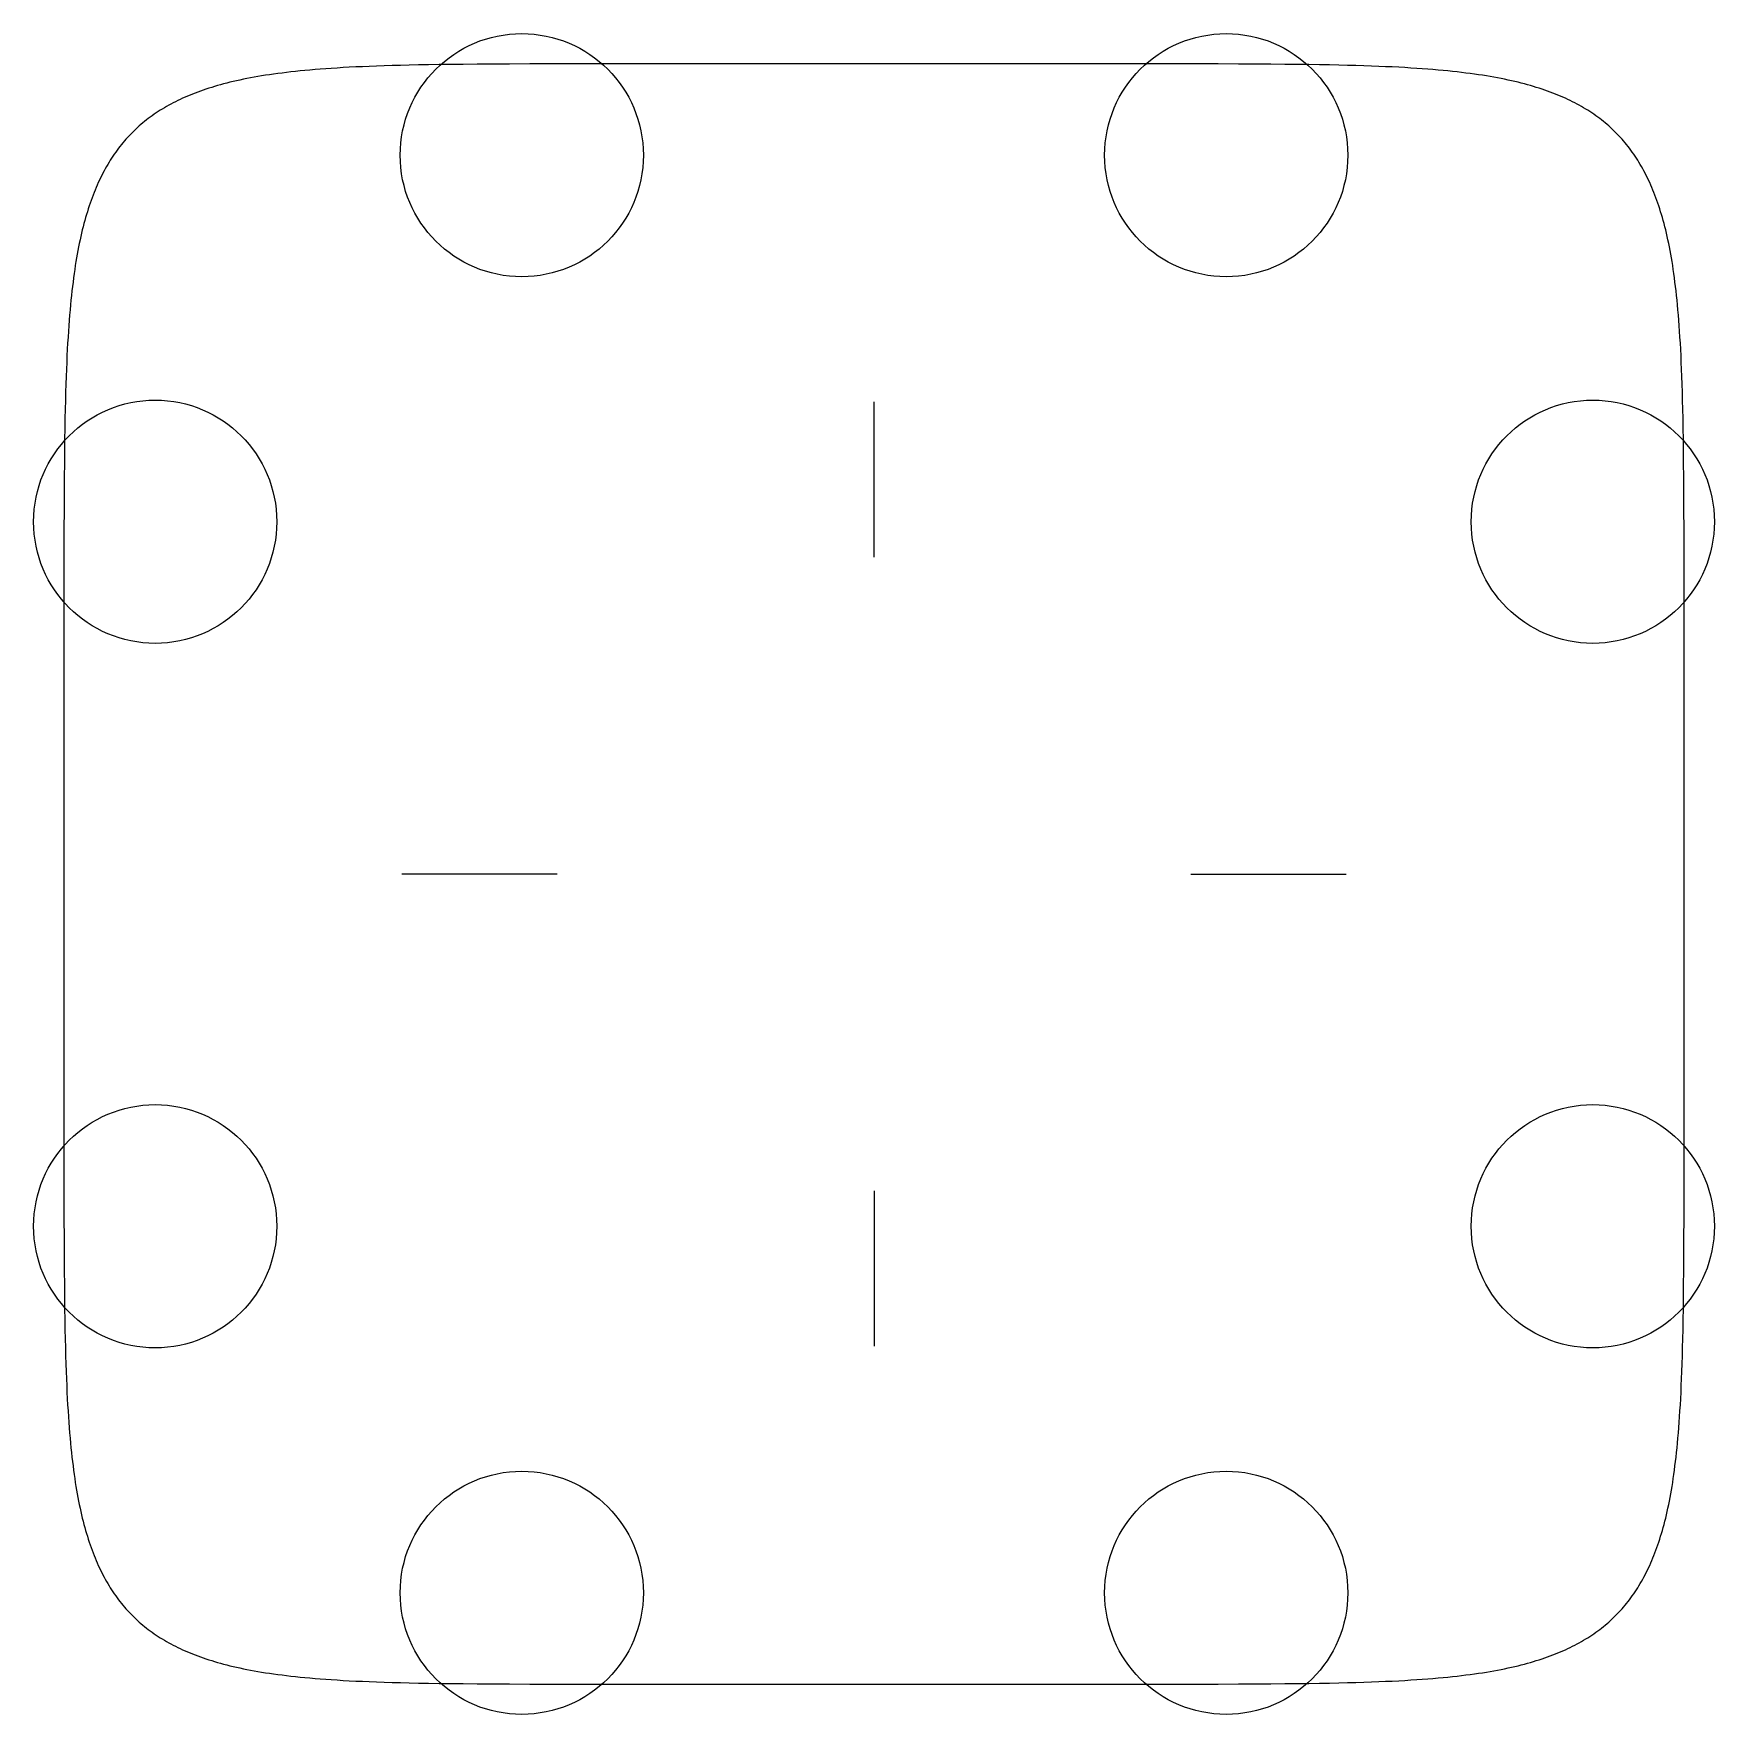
# Model space of a CAD drawing. Header units: metres. Extents: x -83 to 83, y -83 to 83.
import ezdxf

# ---------------------------------------------------------------- set-up
doc = ezdxf.new("R2010")
doc.units = ezdxf.units.M

msp = doc.modelspace()

# ---------------------------------------------------------------- linework, layer by layer
at = {"layer": 'ATTACH'}
for centre in [(-34.7606, 70.9381), (34.7606, 70.9381), (-70.9383, 34.7643), (70.9383, 34.7643), (-70.9383, -34.7643), (70.9383, -34.7643), (-34.7606, -70.9381), (34.7606, -70.9381)]:
    msp.add_circle(centre, 12, dxfattribs=at)
at = {"layer": 'OUTLINE'}
for p, q in [((-51.1517, 79.6443), (-51.7856, 79.6122)), ((-50.4931, 79.6747), (-51.1517, 79.6443)), ((-49.8073, 79.7036), (-50.4931, 79.6747)), ((-49.0918, 79.731), (-49.8073, 79.7036)), ((-48.3434, 79.7567), (-49.0918, 79.731)), ((-47.5587, 79.7809), (-48.3434, 79.7567)), ((-46.7332, 79.8035), (-47.5587, 79.7809)), ((-45.8619, 79.8245), (-46.7332, 79.8035)), ((-44.9385, 79.844), (-45.8619, 79.8245)), ((-43.9551, 79.8619), (-44.9385, 79.844)), ((-42.902, 79.8782), (-43.9551, 79.8619)), ((-41.7667, 79.893), (-42.902, 79.8782)), ((-40.5325, 79.9062), (-41.7667, 79.893)), ((-39.1767, 79.9179), (-40.5325, 79.9062)), ((-37.6674, 79.928), (-39.1767, 79.9179)), ((-35.9566, 79.9365), (-37.6674, 79.928)), ((-33.9677, 79.9435), (-35.9566, 79.9365)), ((-31.5645, 79.949), (-33.9677, 79.9435)), ((-28.4628, 79.9528), (-31.5645, 79.949)), ((-23.8494, 79.9552), (-28.4628, 79.9528)), ((0.0058, 79.956), (-23.8494, 79.9552)), ((23.8494, 79.9552), (0.0058, 79.956)), ((28.4628, 79.9528), (23.8494, 79.9552)), ((31.5645, 79.949), (28.4628, 79.9528)), ((33.9677, 79.9435), (31.5645, 79.949)), ((35.9566, 79.9365), (33.9677, 79.9435)), ((37.6674, 79.928), (35.9566, 79.9365)), ((39.1767, 79.9179), (37.6674, 79.928)), ((40.5325, 79.9062), (39.1767, 79.9179)), ((41.7667, 79.893), (40.5325, 79.9062)), ((42.902, 79.8782), (41.7667, 79.893)), ((43.9551, 79.8619), (42.902, 79.8782)), ((44.9385, 79.844), (43.9551, 79.8619)), ((45.8619, 79.8245), (44.9385, 79.844)), ((46.7332, 79.8035), (45.8619, 79.8245)), ((47.5587, 79.7809), (46.7332, 79.8035)), ((48.3434, 79.7567), (47.5587, 79.7809)), ((49.0918, 79.731), (48.3434, 79.7567)), ((49.8073, 79.7036), (49.0918, 79.731)), ((50.4931, 79.6747), (49.8073, 79.7036)), ((51.1517, 79.6443), (50.4931, 79.6747)), ((51.7856, 79.6122), (51.1517, 79.6443)), ((-64.1823, 77.9741), (-64.486, 77.8922)), ((-63.8731, 78.0541), (-64.1823, 77.9741)), ((-63.5581, 78.1325), (-63.8731, 78.0541)), ((-63.2373, 78.209), (-63.5581, 78.1325)), ((-62.9104, 78.2839), (-63.2373, 78.209)), ((-62.5773, 78.357), (-62.9104, 78.2839)), ((-62.2376, 78.4284), (-62.5773, 78.357)), ((-61.8912, 78.4981), (-62.2376, 78.4284)), ((-61.5379, 78.5661), (-61.8912, 78.4981)), ((-61.1773, 78.6324), (-61.5379, 78.5661)), ((-60.8091, 78.697), (-61.1773, 78.6324)), ((-60.4332, 78.76), (-60.8091, 78.697)), ((-60.0491, 78.8212), (-60.4332, 78.76)), ((-59.6565, 78.8808), (-60.0491, 78.8212)), ((-59.255, 78.9388), (-59.6565, 78.8808)), ((-58.8442, 78.9951), (-59.255, 78.9388)), ((-58.4238, 79.0497), (-58.8442, 78.9951)), ((-57.9931, 79.1027), (-58.4238, 79.0497)), ((-57.5518, 79.154), (-57.9931, 79.1027)), ((-57.0992, 79.2038), (-57.5518, 79.154)), ((-56.6347, 79.2518), (-57.0992, 79.2038)), ((-56.1577, 79.2983), (-56.6347, 79.2518)), ((-55.6675, 79.3432), (-56.1577, 79.2983)), ((-55.1632, 79.3864), (-55.6675, 79.3432)), ((-54.644, 79.428), (-55.1632, 79.3864)), ((-54.1089, 79.4681), (-54.644, 79.428)), ((-53.5568, 79.5065), (-54.1089, 79.4681)), ((-52.9865, 79.5433), (-53.5568, 79.5065)), ((-52.3966, 79.5786), (-52.9865, 79.5433)), ((-51.7856, 79.6122), (-52.3966, 79.5786)), ((52.3966, 79.5786), (51.7856, 79.6122)), ((52.9865, 79.5433), (52.3966, 79.5786)), ((53.5568, 79.5065), (52.9865, 79.5433)), ((54.1089, 79.4681), (53.5568, 79.5065)), ((54.644, 79.428), (54.1089, 79.4681)), ((55.1632, 79.3864), (54.644, 79.428)), ((55.6675, 79.3432), (55.1632, 79.3864)), ((56.1577, 79.2983), (55.6675, 79.3432)), ((56.6347, 79.2518), (56.1577, 79.2983)), ((57.0992, 79.2038), (56.6347, 79.2518)), ((57.5518, 79.154), (57.0992, 79.2038)), ((57.9931, 79.1027), (57.5518, 79.154)), ((58.4238, 79.0497), (57.9931, 79.1027)), ((58.8442, 78.9951), (58.4238, 79.0497)), ((59.255, 78.9388), (58.8442, 78.9951)), ((59.6565, 78.8808), (59.255, 78.9388)), ((60.0491, 78.8212), (59.6565, 78.8808)), ((60.4332, 78.76), (60.0491, 78.8212)), ((60.8091, 78.697), (60.4332, 78.76)), ((61.1773, 78.6324), (60.8091, 78.697)), ((61.5379, 78.5661), (61.1773, 78.6324)), ((61.8912, 78.4981), (61.5379, 78.5661)), ((62.2376, 78.4284), (61.8912, 78.4981)), ((62.5773, 78.357), (62.2376, 78.4284)), ((62.9104, 78.2839), (62.5773, 78.357)), ((63.2373, 78.209), (62.9104, 78.2839)), ((63.5581, 78.1325), (63.2373, 78.209)), ((63.8731, 78.0541), (63.5581, 78.1325)), ((64.1823, 77.9741), (63.8731, 78.0541)), ((64.486, 77.8922), (64.1823, 77.9741)), ((-68.7063, 76.3347), (-68.9356, 76.2212)), ((-68.4734, 76.4462), (-68.7063, 76.3347)), ((-68.2367, 76.5558), (-68.4734, 76.4462)), ((-67.9964, 76.6634), (-68.2367, 76.5558)), ((-67.7521, 76.7691), (-67.9964, 76.6634)), ((-67.504, 76.8729), (-67.7521, 76.7691)), ((-67.2518, 76.9748), (-67.504, 76.8729)), ((-66.9956, 77.0748), (-67.2518, 76.9748)), ((-66.7351, 77.1729), (-66.9956, 77.0748)), ((-66.4703, 77.2692), (-66.7351, 77.1729)), ((-66.2011, 77.3637), (-66.4703, 77.2692)), ((-65.9273, 77.4563), (-66.2011, 77.3637)), ((-65.6489, 77.5471), (-65.9273, 77.4563)), ((-65.3657, 77.636), (-65.6489, 77.5471)), ((-65.0776, 77.7232), (-65.3657, 77.636)), ((-64.7844, 77.8086), (-65.0776, 77.7232)), ((-64.486, 77.8922), (-64.7844, 77.8086)), ((64.7844, 77.8086), (64.486, 77.8922)), ((65.0776, 77.7232), (64.7844, 77.8086)), ((65.3657, 77.636), (65.0776, 77.7232)), ((65.6489, 77.5471), (65.3657, 77.636)), ((65.9273, 77.4563), (65.6489, 77.5471)), ((66.2011, 77.3637), (65.9273, 77.4563)), ((66.4703, 77.2692), (66.2011, 77.3637)), ((66.7351, 77.1729), (66.4703, 77.2692)), ((66.9956, 77.0748), (66.7351, 77.1729)), ((67.2518, 76.9748), (66.9956, 77.0748)), ((67.504, 76.8729), (67.2518, 76.9748)), ((67.7521, 76.7691), (67.504, 76.8729)), ((67.9964, 76.6634), (67.7521, 76.7691)), ((68.2367, 76.5558), (67.9964, 76.6634)), ((68.4734, 76.4462), (68.2367, 76.5558)), ((68.7063, 76.3347), (68.4734, 76.4462)), ((68.9356, 76.2212), (68.7063, 76.3347)), ((-71.4301, 74.6998), (-71.6182, 74.5591)), ((-71.2391, 74.8382), (-71.4301, 74.6998)), ((-71.0452, 74.9745), (-71.2391, 74.8382)), ((-70.8484, 75.1086), (-71.0452, 74.9745)), ((-70.6486, 75.2406), (-70.8484, 75.1086)), ((-70.4457, 75.3704), (-70.6486, 75.2406)), ((-70.2398, 75.4981), (-70.4457, 75.3704)), ((-70.0306, 75.6237), (-70.2398, 75.4981)), ((-69.8183, 75.7473), (-70.0306, 75.6237)), ((-69.6027, 75.8688), (-69.8183, 75.7473)), ((-69.3838, 75.9883), (-69.6027, 75.8688)), ((-69.1614, 76.1057), (-69.3838, 75.9883)), ((-68.9356, 76.2212), (-69.1614, 76.1057)), ((69.1614, 76.1057), (68.9356, 76.2212)), ((69.3838, 75.9883), (69.1614, 76.1057)), ((69.6027, 75.8688), (69.3838, 75.9883)), ((69.8183, 75.7473), (69.6027, 75.8688)), ((70.0306, 75.6237), (69.8183, 75.7473)), ((70.2398, 75.4981), (70.0306, 75.6237)), ((70.4457, 75.3704), (70.2398, 75.4981)), ((70.6486, 75.2406), (70.4457, 75.3704)), ((70.8484, 75.1086), (70.6486, 75.2406)), ((71.0452, 74.9745), (70.8484, 75.1086)), ((71.2391, 74.8382), (71.0452, 74.9745)), ((71.4301, 74.6998), (71.2391, 74.8382)), ((71.6182, 74.5591), (71.4301, 74.6998)), ((-73.3512, 73.0252), (-73.5104, 72.8585)), ((-73.1894, 73.1894), (-73.3512, 73.0252)), ((-73.0252, 73.3512), (-73.1894, 73.1894)), ((-72.8585, 73.5104), (-73.0252, 73.3512)), ((-72.6893, 73.6673), (-72.8585, 73.5104)), ((-72.5174, 73.8217), (-72.6893, 73.6673)), ((-72.343, 73.9738), (-72.5174, 73.8217)), ((-72.1658, 74.1236), (-72.343, 73.9738)), ((-71.986, 74.2711), (-72.1658, 74.1236)), ((-71.8035, 74.4162), (-71.986, 74.2711)), ((-71.6182, 74.5591), (-71.8035, 74.4162)), ((71.8035, 74.4162), (71.6182, 74.5591)), ((71.986, 74.2711), (71.8035, 74.4162)), ((72.1658, 74.1236), (71.986, 74.2711)), ((72.343, 73.9738), (72.1658, 74.1236)), ((72.5174, 73.8217), (72.343, 73.9738)), ((72.6893, 73.6673), (72.5174, 73.8217)), ((72.8585, 73.5104), (72.6893, 73.6673)), ((73.0252, 73.3512), (72.8585, 73.5104)), ((73.1894, 73.1894), (73.0252, 73.3512)), ((73.3512, 73.0252), (73.1894, 73.1894)), ((73.5104, 72.8585), (73.3512, 73.0252)), ((-74.6998, 71.4301), (-74.8382, 71.2391)), ((-74.5591, 71.6182), (-74.6998, 71.4301)), ((-74.4162, 71.8035), (-74.5591, 71.6182)), ((-74.2711, 71.986), (-74.4162, 71.8035)), ((-74.1236, 72.1658), (-74.2711, 71.986)), ((-73.9738, 72.343), (-74.1236, 72.1658)), ((-73.8217, 72.5174), (-73.9738, 72.343)), ((-73.6673, 72.6893), (-73.8217, 72.5174)), ((-73.5104, 72.8585), (-73.6673, 72.6893)), ((73.6673, 72.6893), (73.5104, 72.8585)), ((73.8217, 72.5174), (73.6673, 72.6893)), ((73.9738, 72.343), (73.8217, 72.5174)), ((74.1236, 72.1658), (73.9738, 72.343)), ((74.2711, 71.986), (74.1236, 72.1658)), ((74.4162, 71.8035), (74.2711, 71.986)), ((74.5591, 71.6182), (74.4162, 71.8035)), ((74.6998, 71.4301), (74.5591, 71.6182)), ((74.8382, 71.2391), (74.6998, 71.4301)), ((-75.7473, 69.8183), (-75.8688, 69.6027)), ((-75.6237, 70.0306), (-75.7473, 69.8183)), ((-75.4981, 70.2398), (-75.6237, 70.0306)), ((-75.3704, 70.4457), (-75.4981, 70.2398)), ((-75.2406, 70.6486), (-75.3704, 70.4457)), ((-75.1086, 70.8484), (-75.2406, 70.6486)), ((-74.9745, 71.0452), (-75.1086, 70.8484)), ((-74.8382, 71.2391), (-74.9745, 71.0452)), ((74.9745, 71.0452), (74.8382, 71.2391)), ((75.1086, 70.8484), (74.9745, 71.0452)), ((75.2406, 70.6486), (75.1086, 70.8484)), ((75.3704, 70.4457), (75.2406, 70.6486)), ((75.4981, 70.2398), (75.3704, 70.4457)), ((75.6237, 70.0306), (75.4981, 70.2398)), ((75.7473, 69.8183), (75.6237, 70.0306)), ((75.8688, 69.6027), (75.7473, 69.8183)), ((-76.5558, 68.2367), (-76.6634, 67.9964)), ((-76.4462, 68.4734), (-76.5558, 68.2367)), ((-76.3347, 68.7063), (-76.4462, 68.4734)), ((-76.2212, 68.9356), (-76.3347, 68.7063)), ((-76.1057, 69.1614), (-76.2212, 68.9356)), ((-75.9883, 69.3838), (-76.1057, 69.1614)), ((-75.8688, 69.6027), (-75.9883, 69.3838)), ((75.9883, 69.3838), (75.8688, 69.6027)), ((76.1057, 69.1614), (75.9883, 69.3838)), ((76.2212, 68.9356), (76.1057, 69.1614)), ((76.3347, 68.7063), (76.2212, 68.9356)), ((76.4462, 68.4734), (76.3347, 68.7063)), ((76.5558, 68.2367), (76.4462, 68.4734)), ((76.6634, 67.9964), (76.5558, 68.2367)), ((-77.2692, 66.4703), (-77.3637, 66.2011)), ((-77.1729, 66.7351), (-77.2692, 66.4703)), ((-77.0748, 66.9956), (-77.1729, 66.7351)), ((-76.9748, 67.2518), (-77.0748, 66.9956)), ((-76.8729, 67.504), (-76.9748, 67.2518)), ((-76.7691, 67.7521), (-76.8729, 67.504)), ((-76.6634, 67.9964), (-76.7691, 67.7521)), ((76.7691, 67.7521), (76.6634, 67.9964)), ((76.8729, 67.504), (76.7691, 67.7521)), ((76.9748, 67.2518), (76.8729, 67.504)), ((77.0748, 66.9956), (76.9748, 67.2518)), ((77.1729, 66.7351), (77.0748, 66.9956)), ((77.2692, 66.4703), (77.1729, 66.7351)), ((77.3637, 66.2011), (77.2692, 66.4703)), ((-77.8086, 64.7844), (-77.8922, 64.486)), ((-77.7232, 65.0776), (-77.8086, 64.7844)), ((-77.636, 65.3657), (-77.7232, 65.0776)), ((-77.5471, 65.6489), (-77.636, 65.3657)), ((-77.4563, 65.9273), (-77.5471, 65.6489)), ((-77.3637, 66.2011), (-77.4563, 65.9273)), ((77.4563, 65.9273), (77.3637, 66.2011)), ((77.5471, 65.6489), (77.4563, 65.9273)), ((77.636, 65.3657), (77.5471, 65.6489)), ((77.7232, 65.0776), (77.636, 65.3657)), ((77.8086, 64.7844), (77.7232, 65.0776)), ((77.8922, 64.486), (77.8086, 64.7844)), ((-78.209, 63.2373), (-78.2839, 62.9104)), ((-78.1325, 63.5581), (-78.209, 63.2373)), ((-78.0541, 63.8731), (-78.1325, 63.5581)), ((-77.9741, 64.1823), (-78.0541, 63.8731)), ((-77.8922, 64.486), (-77.9741, 64.1823)), ((77.9741, 64.1823), (77.8922, 64.486)), ((78.0541, 63.8731), (77.9741, 64.1823)), ((78.1325, 63.5581), (78.0541, 63.8731)), ((78.209, 63.2373), (78.1325, 63.5581)), ((78.2839, 62.9104), (78.209, 63.2373)), ((-78.5661, 61.5379), (-78.6324, 61.1773)), ((-78.4981, 61.8912), (-78.5661, 61.5379)), ((-78.4284, 62.2376), (-78.4981, 61.8912)), ((-78.357, 62.5773), (-78.4284, 62.2376)), ((-78.2839, 62.9104), (-78.357, 62.5773)), ((78.357, 62.5773), (78.2839, 62.9104)), ((78.4284, 62.2376), (78.357, 62.5773)), ((78.4981, 61.8912), (78.4284, 62.2376)), ((78.5661, 61.5379), (78.4981, 61.8912)), ((78.6324, 61.1773), (78.5661, 61.5379)), ((-78.8212, 60.0491), (-78.8808, 59.6565)), ((-78.76, 60.4332), (-78.8212, 60.0491)), ((-78.697, 60.8091), (-78.76, 60.4332)), ((-78.6324, 61.1773), (-78.697, 60.8091)), ((78.697, 60.8091), (78.6324, 61.1773)), ((78.76, 60.4332), (78.697, 60.8091)), ((78.8212, 60.0491), (78.76, 60.4332)), ((78.8808, 59.6565), (78.8212, 60.0491)), ((-79.0497, 58.4238), (-79.1027, 57.9931)), ((-78.9951, 58.8442), (-79.0497, 58.4238)), ((-78.9388, 59.255), (-78.9951, 58.8442)), ((-78.8808, 59.6565), (-78.9388, 59.255)), ((78.9388, 59.255), (78.8808, 59.6565)), ((78.9951, 58.8442), (78.9388, 59.255)), ((79.0497, 58.4238), (78.9951, 58.8442)), ((79.1027, 57.9931), (79.0497, 58.4238)), ((-79.2518, 56.6347), (-79.2983, 56.1577)), ((-79.2038, 57.0992), (-79.2518, 56.6347)), ((-79.154, 57.5518), (-79.2038, 57.0992)), ((-79.1027, 57.9931), (-79.154, 57.5518)), ((79.154, 57.5518), (79.1027, 57.9931)), ((79.2038, 57.0992), (79.154, 57.5518)), ((79.2518, 56.6347), (79.2038, 57.0992)), ((79.2983, 56.1577), (79.2518, 56.6347)), ((-79.3864, 55.1632), (-79.428, 54.644)), ((-79.3432, 55.6675), (-79.3864, 55.1632)), ((-79.2983, 56.1577), (-79.3432, 55.6675)), ((79.3432, 55.6675), (79.2983, 56.1577)), ((79.3864, 55.1632), (79.3432, 55.6675)), ((79.428, 54.644), (79.3864, 55.1632)), ((-79.5065, 53.5568), (-79.5433, 52.9865)), ((-79.4681, 54.1089), (-79.5065, 53.5568)), ((-79.428, 54.644), (-79.4681, 54.1089)), ((79.4681, 54.1089), (79.428, 54.644)), ((79.5065, 53.5568), (79.4681, 54.1089)), ((79.5433, 52.9865), (79.5065, 53.5568)), ((-79.6122, 51.7856), (-79.6443, 51.1517)), ((-79.5786, 52.3966), (-79.6122, 51.7856)), ((-79.5433, 52.9865), (-79.5786, 52.3966)), ((79.5786, 52.3966), (79.5433, 52.9865)), ((79.6122, 51.7856), (79.5786, 52.3966)), ((79.6443, 51.1517), (79.6122, 51.7856)), ((-79.7036, 49.8073), (-79.731, 49.0918)), ((-79.6747, 50.4931), (-79.7036, 49.8073)), ((-79.6443, 51.1517), (-79.6747, 50.4931)), ((79.6747, 50.4931), (79.6443, 51.1517)), ((79.7036, 49.8073), (79.6747, 50.4931)), ((79.731, 49.0918), (79.7036, 49.8073)), ((-79.7567, 48.3434), (-79.7809, 47.5587)), ((-79.731, 49.0918), (-79.7567, 48.3434)), ((79.7567, 48.3434), (79.731, 49.0918)), ((79.7809, 47.5587), (79.7567, 48.3434)), ((-79.8035, 46.7332), (-79.8245, 45.8619)), ((-79.7809, 47.5587), (-79.8035, 46.7332)), ((79.8035, 46.7332), (79.7809, 47.5587)), ((79.8245, 45.8619), (79.8035, 46.7332)), ((-79.844, 44.9385), (-79.8619, 43.9551)), ((-79.8245, 45.8619), (-79.844, 44.9385)), ((79.844, 44.9385), (79.8245, 45.8619)), ((79.8619, 43.9551), (79.844, 44.9385)), ((-79.8619, 43.9551), (-79.8782, 42.902)), ((79.8782, 42.902), (79.8619, 43.9551)), ((-79.893, 41.7667), (-79.9062, 40.5325)), ((-79.8782, 42.902), (-79.893, 41.7667)), ((79.893, 41.7667), (79.8782, 42.902)), ((79.9062, 40.5325), (79.893, 41.7667)), ((-79.9062, 40.5325), (-79.9179, 39.1767)), ((79.9179, 39.1767), (79.9062, 40.5325)), ((-79.9179, 39.1767), (-79.928, 37.6674)), ((79.928, 37.6674), (79.9179, 39.1767)), ((-79.928, 37.6674), (-79.9365, 35.9566)), ((79.9365, 35.9566), (79.928, 37.6674)), ((-79.9365, 35.9566), (-79.9435, 33.9677)), ((79.9435, 33.9677), (79.9365, 35.9566)), ((-79.9435, 33.9677), (-79.949, 31.5645)), ((79.949, 31.5645), (79.9435, 33.9677)), ((-79.949, 31.5645), (-79.9528, 28.4628)), ((79.9528, 28.4628), (79.949, 31.5645)), ((-79.9528, 28.4628), (-79.9552, 23.8494)), ((79.9552, 23.8494), (79.9528, 28.4628)), ((-79.9552, 23.8494), (-79.956, 0.007)), ((79.956, 0), (79.9552, 23.8494)), ((-79.956, 0.007), (-79.9552, -23.8494)), ((79.9552, -23.8494), (79.956, 0)), ((-79.9552, -23.8494), (-79.9528, -28.4628)), ((79.9528, -28.4628), (79.9552, -23.8494)), ((-79.9528, -28.4628), (-79.949, -31.5645)), ((79.949, -31.5645), (79.9528, -28.4628)), ((-79.949, -31.5645), (-79.9435, -33.9677)), ((79.9435, -33.9677), (79.949, -31.5645)), ((-79.9435, -33.9677), (-79.9365, -35.9566)), ((79.9365, -35.9566), (79.9435, -33.9677)), ((-79.9365, -35.9566), (-79.928, -37.6674)), ((79.928, -37.6674), (79.9365, -35.9566)), ((-79.928, -37.6674), (-79.9179, -39.1767)), ((79.9179, -39.1767), (79.928, -37.6674)), ((-79.9179, -39.1767), (-79.9062, -40.5325)), ((79.9062, -40.5325), (79.9179, -39.1767)), ((-79.9062, -40.5325), (-79.893, -41.7667)), ((79.893, -41.7667), (79.9062, -40.5325)), ((-79.893, -41.7667), (-79.8782, -42.902)), ((-79.8782, -42.902), (-79.8619, -43.9551)), ((79.8619, -43.9551), (79.8782, -42.902)), ((79.8782, -42.902), (79.893, -41.7667)), ((-79.8619, -43.9551), (-79.844, -44.9385)), ((79.844, -44.9385), (79.8619, -43.9551)), ((-79.844, -44.9385), (-79.8245, -45.8619)), ((-79.8245, -45.8619), (-79.8035, -46.7332)), ((79.8035, -46.7332), (79.8245, -45.8619)), ((79.8245, -45.8619), (79.844, -44.9385)), ((-79.8035, -46.7332), (-79.7809, -47.5587)), ((-79.7809, -47.5587), (-79.7567, -48.3434)), ((79.7567, -48.3434), (79.7809, -47.5587)), ((79.7809, -47.5587), (79.8035, -46.7332)), ((-79.7567, -48.3434), (-79.731, -49.0918)), ((-79.731, -49.0918), (-79.7036, -49.8073)), ((79.7036, -49.8073), (79.731, -49.0918)), ((79.731, -49.0918), (79.7567, -48.3434)), ((-79.7036, -49.8073), (-79.6747, -50.4931)), ((-79.6747, -50.4931), (-79.6443, -51.1517)), ((-79.6443, -51.1517), (-79.6122, -51.7856)), ((79.6122, -51.7856), (79.6443, -51.1517)), ((79.6443, -51.1517), (79.6747, -50.4931)), ((79.6747, -50.4931), (79.7036, -49.8073)), ((-79.6122, -51.7856), (-79.5786, -52.3966)), ((-79.5786, -52.3966), (-79.5433, -52.9865)), ((-79.5433, -52.9865), (-79.5065, -53.5568)), ((79.5065, -53.5568), (79.5433, -52.9865)), ((79.5433, -52.9865), (79.5786, -52.3966)), ((79.5786, -52.3966), (79.6122, -51.7856)), ((-79.5065, -53.5568), (-79.4681, -54.1089)), ((-79.4681, -54.1089), (-79.428, -54.644)), ((-79.428, -54.644), (-79.3864, -55.1632)), ((79.3864, -55.1632), (79.428, -54.644)), ((79.428, -54.644), (79.4681, -54.1089)), ((79.4681, -54.1089), (79.5065, -53.5568)), ((-79.3864, -55.1632), (-79.3432, -55.6675)), ((-79.3432, -55.6675), (-79.2983, -56.1577)), ((-79.2983, -56.1577), (-79.2518, -56.6347)), ((79.2518, -56.6347), (79.2983, -56.1577)), ((79.2983, -56.1577), (79.3432, -55.6675)), ((79.3432, -55.6675), (79.3864, -55.1632)), ((-79.2518, -56.6347), (-79.2038, -57.0992)), ((-79.2038, -57.0992), (-79.154, -57.5518)), ((-79.154, -57.5518), (-79.1027, -57.9931)), ((-79.1027, -57.9931), (-79.0497, -58.4238)), ((79.0497, -58.4238), (79.1027, -57.9931)), ((79.1027, -57.9931), (79.154, -57.5518)), ((79.154, -57.5518), (79.2038, -57.0992)), ((79.2038, -57.0992), (79.2518, -56.6347)), ((-79.0497, -58.4238), (-78.9951, -58.8442)), ((-78.9951, -58.8442), (-78.9388, -59.255)), ((-78.9388, -59.255), (-78.8808, -59.6565)), ((-78.8808, -59.6565), (-78.8212, -60.0491)), ((78.8212, -60.0491), (78.8808, -59.6565)), ((78.8808, -59.6565), (78.9388, -59.255)), ((78.9388, -59.255), (78.9951, -58.8442)), ((78.9951, -58.8442), (79.0497, -58.4238)), ((-78.8212, -60.0491), (-78.76, -60.4332)), ((-78.76, -60.4332), (-78.697, -60.8091)), ((-78.697, -60.8091), (-78.6324, -61.1773)), ((-78.6324, -61.1773), (-78.5661, -61.5379)), ((78.5661, -61.5379), (78.6324, -61.1773)), ((78.6324, -61.1773), (78.697, -60.8091)), ((78.697, -60.8091), (78.76, -60.4332)), ((78.76, -60.4332), (78.8212, -60.0491)), ((-78.5661, -61.5379), (-78.4981, -61.8912)), ((-78.4981, -61.8912), (-78.4284, -62.2376)), ((-78.4284, -62.2376), (-78.357, -62.5773)), ((-78.357, -62.5773), (-78.2839, -62.9104)), ((-78.2839, -62.9104), (-78.209, -63.2373)), ((78.209, -63.2373), (78.2839, -62.9104)), ((78.2839, -62.9104), (78.357, -62.5773)), ((78.357, -62.5773), (78.4284, -62.2376)), ((78.4284, -62.2376), (78.4981, -61.8912)), ((78.4981, -61.8912), (78.5661, -61.5379)), ((-78.209, -63.2373), (-78.1325, -63.5581)), ((-78.1325, -63.5581), (-78.0541, -63.8731)), ((-78.0541, -63.8731), (-77.9741, -64.1823)), ((-77.9741, -64.1823), (-77.8922, -64.486)), ((-77.8922, -64.486), (-77.8086, -64.7844)), ((77.8086, -64.7844), (77.8922, -64.486)), ((77.8922, -64.486), (77.9741, -64.1823)), ((77.9741, -64.1823), (78.0541, -63.8731)), ((78.0541, -63.8731), (78.1325, -63.5581)), ((78.1325, -63.5581), (78.209, -63.2373)), ((-77.8086, -64.7844), (-77.7232, -65.0776)), ((-77.7232, -65.0776), (-77.636, -65.3657)), ((-77.636, -65.3657), (-77.5471, -65.6489)), ((-77.5471, -65.6489), (-77.4563, -65.9273)), ((-77.4563, -65.9273), (-77.3637, -66.2011)), ((-77.3637, -66.2011), (-77.2692, -66.4703)), ((77.2692, -66.4703), (77.3637, -66.2011)), ((77.3637, -66.2011), (77.4563, -65.9273)), ((77.4563, -65.9273), (77.5471, -65.6489)), ((77.5471, -65.6489), (77.636, -65.3657)), ((77.636, -65.3657), (77.7232, -65.0776)), ((77.7232, -65.0776), (77.8086, -64.7844)), ((-77.2692, -66.4703), (-77.1729, -66.7351)), ((-77.1729, -66.7351), (-77.0748, -66.9956)), ((-77.0748, -66.9956), (-76.9748, -67.2518)), ((-76.9748, -67.2518), (-76.8729, -67.504)), ((-76.8729, -67.504), (-76.7691, -67.7521)), ((-76.7691, -67.7521), (-76.6634, -67.9964)), ((-76.6634, -67.9964), (-76.5558, -68.2367)), ((76.5558, -68.2367), (76.6634, -67.9964)), ((76.6634, -67.9964), (76.7691, -67.7521)), ((76.7691, -67.7521), (76.8729, -67.504)), ((76.8729, -67.504), (76.9748, -67.2518)), ((76.9748, -67.2518), (77.0748, -66.9956)), ((77.0748, -66.9956), (77.1729, -66.7351)), ((77.1729, -66.7351), (77.2692, -66.4703)), ((-76.5558, -68.2367), (-76.4462, -68.4734)), ((-76.4462, -68.4734), (-76.3347, -68.7063)), ((-76.3347, -68.7063), (-76.2212, -68.9356)), ((-76.2212, -68.9356), (-76.1057, -69.1614)), ((-76.1057, -69.1614), (-75.9883, -69.3838)), ((-75.9883, -69.3838), (-75.8688, -69.6027)), ((-75.8688, -69.6027), (-75.7473, -69.8183)), ((75.7473, -69.8183), (75.8688, -69.6027)), ((75.8688, -69.6027), (75.9883, -69.3838)), ((75.9883, -69.3838), (76.1057, -69.1614)), ((76.1057, -69.1614), (76.2212, -68.9356)), ((76.2212, -68.9356), (76.3347, -68.7063)), ((76.3347, -68.7063), (76.4462, -68.4734)), ((76.4462, -68.4734), (76.5558, -68.2367)), ((-75.7473, -69.8183), (-75.6237, -70.0306)), ((-75.6237, -70.0306), (-75.4981, -70.2398)), ((-75.4981, -70.2398), (-75.3704, -70.4457)), ((-75.3704, -70.4457), (-75.2406, -70.6486)), ((-75.2406, -70.6486), (-75.1086, -70.8484)), ((-75.1086, -70.8484), (-74.9745, -71.0452)), ((-74.9745, -71.0452), (-74.8382, -71.2391)), ((-74.8382, -71.2391), (-74.6998, -71.4301)), ((74.6998, -71.4301), (74.8382, -71.2391)), ((74.8382, -71.2391), (74.9745, -71.0452)), ((74.9745, -71.0452), (75.1086, -70.8484)), ((75.1086, -70.8484), (75.2406, -70.6486)), ((75.2406, -70.6486), (75.3704, -70.4457)), ((75.3704, -70.4457), (75.4981, -70.2398)), ((75.4981, -70.2398), (75.6237, -70.0306)), ((75.6237, -70.0306), (75.7473, -69.8183)), ((-74.6998, -71.4301), (-74.5591, -71.6182)), ((-74.5591, -71.6182), (-74.4162, -71.8035)), ((-74.4162, -71.8035), (-74.2711, -71.986)), ((-74.2711, -71.986), (-74.1236, -72.1658)), ((-74.1236, -72.1658), (-73.9738, -72.343)), ((-73.9738, -72.343), (-73.8217, -72.5174)), ((-73.8217, -72.5174), (-73.6673, -72.6893)), ((-73.6673, -72.6893), (-73.5104, -72.8585)), ((-73.5104, -72.8585), (-73.3512, -73.0252)), ((73.3512, -73.0252), (73.5104, -72.8585)), ((73.5104, -72.8585), (73.6673, -72.6893)), ((73.6673, -72.6893), (73.8217, -72.5174)), ((73.8217, -72.5174), (73.9738, -72.343)), ((73.9738, -72.343), (74.1236, -72.1658)), ((74.1236, -72.1658), (74.2711, -71.986)), ((74.2711, -71.986), (74.4162, -71.8035)), ((74.4162, -71.8035), (74.5591, -71.6182)), ((74.5591, -71.6182), (74.6998, -71.4301)), ((-73.3512, -73.0252), (-73.1894, -73.1894)), ((-73.1894, -73.1894), (-73.0252, -73.3512)), ((-73.0252, -73.3512), (-72.8585, -73.5104)), ((-72.8585, -73.5104), (-72.6893, -73.6673)), ((-72.6893, -73.6673), (-72.5174, -73.8217)), ((-72.5174, -73.8217), (-72.343, -73.9738)), ((-72.343, -73.9738), (-72.1658, -74.1236)), ((-72.1658, -74.1236), (-71.986, -74.2711)), ((-71.986, -74.2711), (-71.8035, -74.4162)), ((-71.8035, -74.4162), (-71.6182, -74.5591)), ((-71.6182, -74.5591), (-71.4301, -74.6998)), ((71.4301, -74.6998), (71.6182, -74.5591)), ((71.6182, -74.5591), (71.8035, -74.4162)), ((71.8035, -74.4162), (71.986, -74.2711)), ((71.986, -74.2711), (72.1658, -74.1236)), ((72.1658, -74.1236), (72.343, -73.9738)), ((72.343, -73.9738), (72.5174, -73.8217)), ((72.5174, -73.8217), (72.6893, -73.6673)), ((72.6893, -73.6673), (72.8585, -73.5104)), ((72.8585, -73.5104), (73.0252, -73.3512)), ((73.0252, -73.3512), (73.1894, -73.1894)), ((73.1894, -73.1894), (73.3512, -73.0252)), ((-71.4301, -74.6998), (-71.2391, -74.8382)), ((-71.2391, -74.8382), (-71.0452, -74.9745)), ((-71.0452, -74.9745), (-70.8484, -75.1086)), ((-70.8484, -75.1086), (-70.6486, -75.2406)), ((-70.6486, -75.2406), (-70.4457, -75.3704)), ((-70.4457, -75.3704), (-70.2398, -75.4981)), ((-70.2398, -75.4981), (-70.0306, -75.6237)), ((-70.0306, -75.6237), (-69.8183, -75.7473)), ((-69.8183, -75.7473), (-69.6027, -75.8688)), ((-69.6027, -75.8688), (-69.3838, -75.9883)), ((-69.3838, -75.9883), (-69.1614, -76.1057)), ((-69.1614, -76.1057), (-68.9356, -76.2212)), ((-68.9356, -76.2212), (-68.7063, -76.3347)), ((68.7063, -76.3347), (68.9356, -76.2212)), ((68.9356, -76.2212), (69.1614, -76.1057)), ((69.1614, -76.1057), (69.3838, -75.9883)), ((69.3838, -75.9883), (69.6027, -75.8688)), ((69.6027, -75.8688), (69.8183, -75.7473)), ((69.8183, -75.7473), (70.0306, -75.6237)), ((70.0306, -75.6237), (70.2398, -75.4981)), ((70.2398, -75.4981), (70.4457, -75.3704)), ((70.4457, -75.3704), (70.6486, -75.2406)), ((70.6486, -75.2406), (70.8484, -75.1086)), ((70.8484, -75.1086), (71.0452, -74.9745)), ((71.0452, -74.9745), (71.2391, -74.8382)), ((71.2391, -74.8382), (71.4301, -74.6998)), ((-68.7063, -76.3347), (-68.4734, -76.4462)), ((-68.4734, -76.4462), (-68.2367, -76.5558)), ((-68.2367, -76.5558), (-67.9964, -76.6634)), ((-67.9964, -76.6634), (-67.7521, -76.7691)), ((-67.7521, -76.7691), (-67.504, -76.8729)), ((-67.504, -76.8729), (-67.2518, -76.9748)), ((-67.2518, -76.9748), (-66.9956, -77.0748)), ((-66.9956, -77.0748), (-66.7351, -77.1729)), ((-66.7351, -77.1729), (-66.4703, -77.2692)), ((-66.4703, -77.2692), (-66.2011, -77.3637)), ((-66.2011, -77.3637), (-65.9273, -77.4563)), ((-65.9273, -77.4563), (-65.6489, -77.5471)), ((-65.6489, -77.5471), (-65.3657, -77.636)), ((-65.3657, -77.636), (-65.0776, -77.7232)), ((-65.0776, -77.7232), (-64.7844, -77.8086)), ((-64.7844, -77.8086), (-64.486, -77.8922)), ((-64.486, -77.8922), (-64.1823, -77.9741)), ((64.1823, -77.9741), (64.486, -77.8922)), ((64.486, -77.8922), (64.7844, -77.8086)), ((64.7844, -77.8086), (65.0776, -77.7232)), ((65.0776, -77.7232), (65.3657, -77.636)), ((65.3657, -77.636), (65.6489, -77.5471)), ((65.6489, -77.5471), (65.9273, -77.4563)), ((65.9273, -77.4563), (66.2011, -77.3637)), ((66.2011, -77.3637), (66.4703, -77.2692)), ((66.4703, -77.2692), (66.7351, -77.1729)), ((66.7351, -77.1729), (66.9956, -77.0748)), ((66.9956, -77.0748), (67.2518, -76.9748)), ((67.2518, -76.9748), (67.504, -76.8729)), ((67.504, -76.8729), (67.7521, -76.7691)), ((67.7521, -76.7691), (67.9964, -76.6634)), ((67.9964, -76.6634), (68.2367, -76.5558)), ((68.2367, -76.5558), (68.4734, -76.4462)), ((68.4734, -76.4462), (68.7063, -76.3347)), ((-64.1823, -77.9741), (-63.8731, -78.0541)), ((-63.8731, -78.0541), (-63.5581, -78.1325)), ((-63.5581, -78.1325), (-63.2373, -78.209)), ((-63.2373, -78.209), (-62.9104, -78.2839)), ((-62.9104, -78.2839), (-62.5773, -78.357)), ((-62.5773, -78.357), (-62.2376, -78.4284)), ((-62.2376, -78.4284), (-61.8912, -78.4981)), ((-61.8912, -78.4981), (-61.5379, -78.5661)), ((-61.5379, -78.5661), (-61.1773, -78.6324)), ((-61.1773, -78.6324), (-60.8091, -78.697)), ((-60.8091, -78.697), (-60.4332, -78.76)), ((-60.4332, -78.76), (-60.0491, -78.8212)), ((-60.0491, -78.8212), (-59.6565, -78.8808)), ((-59.6565, -78.8808), (-59.255, -78.9388)), ((-59.255, -78.9388), (-58.8442, -78.9951)), ((-58.8442, -78.9951), (-58.4238, -79.0497)), ((-58.4238, -79.0497), (-57.9931, -79.1027)), ((-57.9931, -79.1027), (-57.5518, -79.154)), ((-57.5518, -79.154), (-57.0992, -79.2038)), ((-57.0992, -79.2038), (-56.6347, -79.2518)), ((-56.6347, -79.2518), (-56.1577, -79.2983)), ((-56.1577, -79.2983), (-55.6675, -79.3432)), ((-55.6675, -79.3432), (-55.1632, -79.3864)), ((-55.1632, -79.3864), (-54.644, -79.428)), ((-54.644, -79.428), (-54.1089, -79.4681)), ((-54.1089, -79.4681), (-53.5568, -79.5065)), ((-53.5568, -79.5065), (-52.9865, -79.5433)), ((-52.9865, -79.5433), (-52.3966, -79.5786)), ((-52.3966, -79.5786), (-51.7856, -79.6122)), ((-51.7856, -79.6122), (-51.1517, -79.6443)), ((51.1517, -79.6443), (51.7856, -79.6122)), ((51.7856, -79.6122), (52.3966, -79.5786)), ((52.3966, -79.5786), (52.9865, -79.5433)), ((52.9865, -79.5433), (53.5568, -79.5065)), ((53.5568, -79.5065), (54.1089, -79.4681)), ((54.1089, -79.4681), (54.644, -79.428)), ((54.644, -79.428), (55.1632, -79.3864)), ((55.1632, -79.3864), (55.6675, -79.3432)), ((55.6675, -79.3432), (56.1577, -79.2983)), ((56.1577, -79.2983), (56.6347, -79.2518)), ((56.6347, -79.2518), (57.0992, -79.2038)), ((57.0992, -79.2038), (57.5518, -79.154)), ((57.5518, -79.154), (57.9931, -79.1027)), ((57.9931, -79.1027), (58.4238, -79.0497)), ((58.4238, -79.0497), (58.8442, -78.9951)), ((58.8442, -78.9951), (59.255, -78.9388)), ((59.255, -78.9388), (59.6565, -78.8808)), ((59.6565, -78.8808), (60.0491, -78.8212)), ((60.0491, -78.8212), (60.4332, -78.76)), ((60.4332, -78.76), (60.8091, -78.697)), ((60.8091, -78.697), (61.1773, -78.6324)), ((61.1773, -78.6324), (61.5379, -78.5661)), ((61.5379, -78.5661), (61.8912, -78.4981)), ((61.8912, -78.4981), (62.2376, -78.4284)), ((62.2376, -78.4284), (62.5773, -78.357)), ((62.5773, -78.357), (62.9104, -78.2839)), ((62.9104, -78.2839), (63.2373, -78.209)), ((63.2373, -78.209), (63.5581, -78.1325)), ((63.5581, -78.1325), (63.8731, -78.0541)), ((63.8731, -78.0541), (64.1823, -77.9741)), ((-51.1517, -79.6443), (-50.4931, -79.6747)), ((-50.4931, -79.6747), (-49.8073, -79.7036)), ((-49.8073, -79.7036), (-49.0918, -79.731)), ((-49.0918, -79.731), (-48.3434, -79.7567)), ((-48.3434, -79.7567), (-47.5587, -79.7809)), ((-47.5587, -79.7809), (-46.7332, -79.8035)), ((-46.7332, -79.8035), (-45.8619, -79.8245)), ((-45.8619, -79.8245), (-44.9385, -79.844)), ((-44.9385, -79.844), (-43.9551, -79.8619)), ((-43.9551, -79.8619), (-42.902, -79.8782)), ((-42.902, -79.8782), (-41.7667, -79.893)), ((-41.7667, -79.893), (-40.5325, -79.9062)), ((-40.5325, -79.9062), (-39.1767, -79.9179)), ((-39.1767, -79.9179), (-37.6674, -79.928)), ((-37.6674, -79.928), (-35.9566, -79.9365)), ((-35.9566, -79.9365), (-33.9677, -79.9435)), ((-33.9677, -79.9435), (-31.5645, -79.949)), ((-31.5645, -79.949), (-28.4628, -79.9528)), ((-28.4628, -79.9528), (-23.8494, -79.9552)), ((-23.8494, -79.9552), (-0.0077, -79.956)), ((-0.0077, -79.956), (23.8494, -79.9552)), ((23.8494, -79.9552), (28.4628, -79.9528)), ((28.4628, -79.9528), (31.5645, -79.949)), ((31.5645, -79.949), (33.9677, -79.9435)), ((33.9677, -79.9435), (35.9566, -79.9365)), ((35.9566, -79.9365), (37.6674, -79.928)), ((37.6674, -79.928), (39.1767, -79.9179)), ((39.1767, -79.9179), (40.5325, -79.9062)), ((40.5325, -79.9062), (41.7667, -79.893)), ((41.7667, -79.893), (42.902, -79.8782)), ((42.902, -79.8782), (43.9551, -79.8619)), ((43.9551, -79.8619), (44.9385, -79.844)), ((44.9385, -79.844), (45.8619, -79.8245)), ((45.8619, -79.8245), (46.7332, -79.8035)), ((46.7332, -79.8035), (47.5587, -79.7809)), ((47.5587, -79.7809), (48.3434, -79.7567)), ((48.3434, -79.7567), (49.0918, -79.731)), ((49.0918, -79.731), (49.8073, -79.7036)), ((49.8073, -79.7036), (50.4931, -79.6747)), ((50.4931, -79.6747), (51.1517, -79.6443))]:
    msp.add_line(p, q, dxfattribs=at)
at = {"layer": 'SLITS'}
for p, q in [((0, 31.2641), (0, 46.601)), ((-31.2641, 0), (-46.601, 0)), ((31.2641, 0), (46.601, 0)), ((0, -31.2641), (0, -46.601))]:
    msp.add_line(p, q, dxfattribs=at)

doc.saveas('drawing.dxf')
